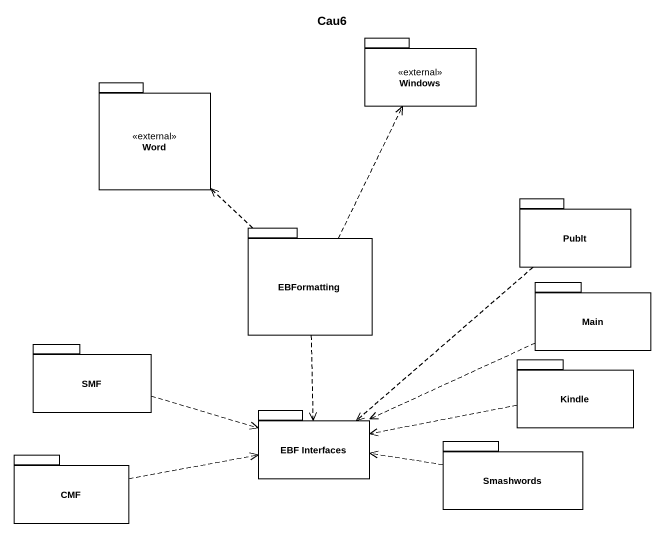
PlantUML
@startuml
title Cau6
package Windows <<external>> {
}
package Word <<external>> {
}
package Publt {
}
package EBFormatting {
}
package Main {
}
package SMF {
}
package Kindle {
}
package "EBF Interfaces" as EBF_Interfaces {
}
package Smashwords {
}
package CMF {
}
Publt ..> EBF_Interfaces
EBFormatting .up.> Windows
EBFormatting .up.> Word
EBFormatting ..> EBF_Interfaces
Main .left.> EBF_Interfaces
SMF .right.> EBF_Interfaces
Kindle .left.> EBF_Interfaces
Smashwords .left.> EBF_Interfaces
CMF .right.> EBF_Interfaces
@enduml
